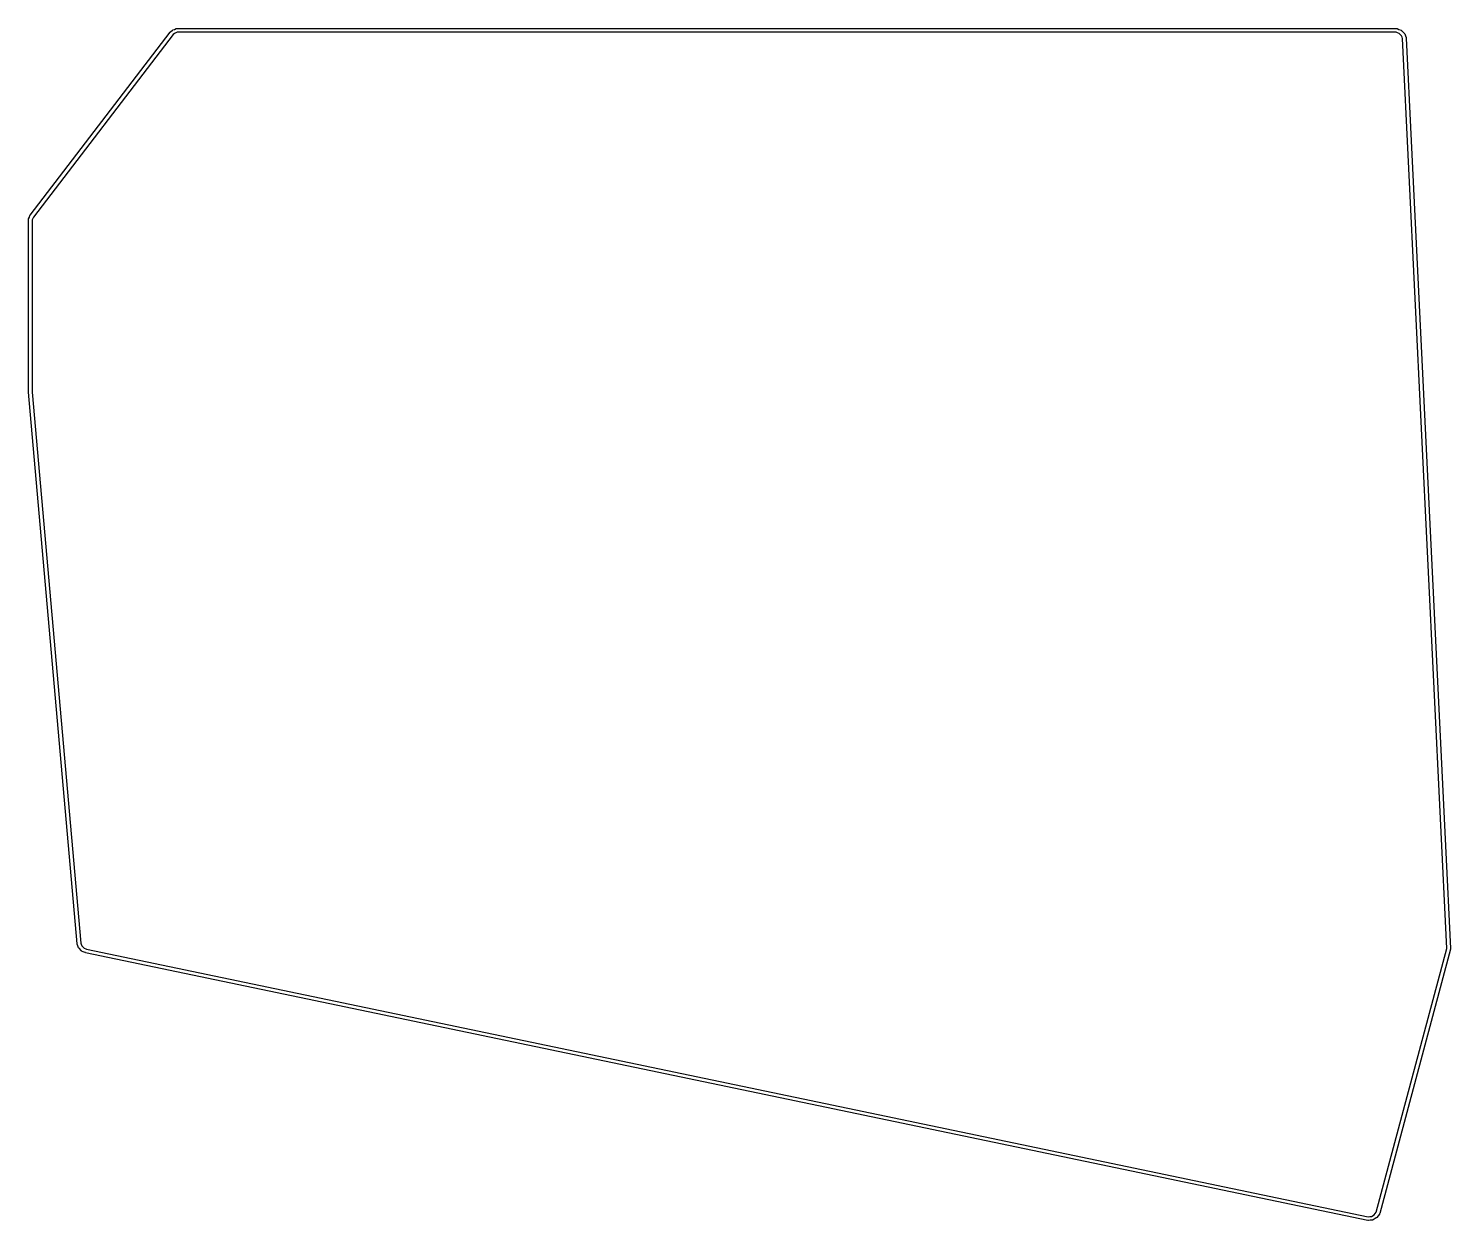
# Model space of a CAD drawing. Extents: x 51 to 201, y -153 to -27.
import ezdxf

# ---------------------------------------------------------------- set-up
doc = ezdxf.new("R2010")
doc.units = 0
doc.layers.add('BLACK', color=7, linetype='CONTINUOUS')

msp = doc.modelspace()

# ---------------------------------------------------------------- linework, layer by layer
at = {"layer": 'BLACK', "linetype": 'CONTINUOUS'}
for p, q in [((50.9614, -47.059), (65.7637, -27.7029)), ((66.0654, -27.9668), (51.295, -47.2812)), ((65.7637, -27.7029), (65.784, -27.686)), ((65.784, -27.686), (65.8007, -27.6658)), ((65.8007, -27.6658), (66.0102, -27.5048)), ((66.0102, -27.5048), (66.0341, -27.4938)), ((66.0341, -27.4938), (66.0555, -27.4786)), ((66.0555, -27.4786), (66.2058, -27.4163)), ((66.233, -27.8381), (66.0654, -27.9668)), ((66.2058, -27.4163), (66.2058, -27.4163)), ((66.2058, -27.4163), (66.2059, -27.4163)), ((66.2059, -27.4163), (66.3996, -27.3361)), ((66.3589, -27.7859), (66.233, -27.8381)), ((66.5159, -27.7209), (66.3589, -27.7859)), ((66.3589, -27.7859), (66.3589, -27.7859)), ((66.3996, -27.3361), (66.438, -27.3296)), ((66.438, -27.3296), (66.4761, -27.3209)), ((66.4761, -27.3209), (195.461, -27.3209)), ((195.422, -27.7209), (66.5159, -27.7209)), ((195.579, -27.7859), (195.422, -27.7209)), ((195.461, -27.3209), (195.499, -27.3296)), ((195.499, -27.3296), (195.538, -27.3361)), ((195.538, -27.3361), (195.732, -27.4163)), ((195.754, -27.8585), (195.579, -27.7859)), ((195.579, -27.7859), (195.579, -27.7859)), ((195.732, -27.4163), (195.732, -27.4163)), ((195.732, -27.4163), (195.732, -27.4163)), ((195.732, -27.4163), (195.944, -27.5042)), ((195.979, -28.0836), (195.754, -27.8585)), ((195.944, -27.5042), (195.976, -27.5268)), ((195.976, -27.5268), (196.009, -27.5475)), ((196.052, -28.2589), (195.979, -28.0836)), ((196.009, -27.5475), (196.29, -27.8289)), ((196.109, -28.3973), (196.052, -28.2589)), ((196.052, -28.2589), (196.052, -28.2589)), ((196.052, -28.2589), (196.052, -28.2589)), ((200.784, -124.59), (196.109, -28.3973)), ((196.29, -27.8289), (196.311, -27.8619)), ((196.311, -27.8619), (196.333, -27.8937)), ((196.333, -27.8937), (196.421, -28.1058)), ((196.421, -28.1058), (196.421, -28.1058)), ((196.421, -28.1058), (196.421, -28.1059)), ((196.421, -28.1059), (196.492, -28.2763)), ((196.492, -28.2763), (196.498, -28.3102)), ((196.498, -28.3102), (196.507, -28.3432)), ((196.507, -28.3432), (201.185, -124.602)), ((50.7751, -47.5311), (50.7837, -47.493)), ((50.7751, -65.774), (50.7751, -47.5311)), ((50.7837, -47.493), (50.7903, -47.4546)), ((50.7903, -47.4546), (50.8713, -47.2588)), ((50.8713, -47.2588), (50.8713, -47.2588)), ((50.8713, -47.2588), (50.8714, -47.2588)), ((50.8714, -47.2588), (50.9355, -47.104)), ((50.9355, -47.104), (50.9506, -47.0827)), ((50.9506, -47.0827), (50.9614, -47.059)), ((51.2409, -47.4119), (51.1751, -47.5709)), ((51.1751, -47.5709), (51.1751, -65.7652)), ((51.295, -47.2812), (51.2409, -47.4119)), ((51.2409, -47.4119), (51.2409, -47.4119)), ((51.2409, -47.4119), (51.2409, -47.4119)), ((50.777, -65.7827), (50.7751, -65.774)), ((50.7758, -65.7915), (50.777, -65.7827)), ((55.914, -124.083), (50.7758, -65.7915)), ((51.1751, -65.7652), (56.3098, -124.018)), ((55.9234, -124.112), (55.914, -124.083)), ((55.9284, -124.142), (55.9234, -124.112)), ((55.9913, -124.294), (55.9284, -124.142)), ((56.0792, -124.506), (55.9913, -124.294)), ((55.9913, -124.294), (55.9913, -124.294)), ((55.9913, -124.294), (55.9913, -124.294)), ((56.1018, -124.538), (56.0792, -124.506)), ((56.1225, -124.571), (56.1018, -124.538)), ((56.4039, -124.852), (56.1225, -124.571)), ((56.3098, -124.018), (56.3609, -124.141)), ((56.3609, -124.141), (56.3609, -124.141)), ((56.3609, -124.141), (56.4335, -124.316)), ((56.4335, -124.316), (56.6586, -124.541)), ((56.6586, -124.541), (56.8339, -124.614)), ((56.8339, -124.614), (56.8339, -124.614)), ((56.8339, -124.614), (56.8339, -124.614)), ((56.8339, -124.614), (56.9131, -124.647)), ((56.9131, -124.647), (192.487, -152.954)), ((193.315, -152.466), (200.784, -124.59)), ((201.179, -124.663), (193.691, -152.608)), ((201.18, -124.632), (201.179, -124.663)), ((201.185, -124.602), (201.18, -124.632)), ((56.4369, -124.873), (56.4039, -124.852)), ((56.4687, -124.896), (56.4369, -124.873)), ((56.6808, -124.984), (56.4687, -124.896)), ((56.7774, -125.024), (56.6808, -124.984)), ((56.6808, -124.984), (56.6808, -124.984)), ((56.6808, -124.984), (56.6808, -124.984)), ((56.7959, -125.027), (56.7774, -125.024)), ((56.813, -125.035), (56.7959, -125.027)), ((192.438, -153.353), (56.813, -125.035)), ((192.472, -153.352), (192.438, -153.353)), ((192.505, -153.355), (192.472, -153.352)), ((192.487, -152.954), (192.632, -152.935)), ((192.684, -153.332), (192.505, -153.355)), ((192.632, -152.935), (192.82, -152.91)), ((192.632, -152.935), (192.632, -152.935)), ((192.632, -152.935), (192.632, -152.935)), ((192.912, -153.302), (192.684, -153.332)), ((192.684, -153.332), (192.684, -153.332)), ((192.684, -153.332), (192.684, -153.332)), ((192.82, -152.91), (193.096, -152.751)), ((192.949, -153.288), (192.912, -153.302)), ((192.986, -153.277), (192.949, -153.288)), ((193.33, -153.078), (192.986, -153.277)), ((193.096, -152.751), (193.211, -152.601)), ((193.211, -152.601), (193.212, -152.601)), ((193.212, -152.601), (193.315, -152.466)), ((193.212, -152.601), (193.212, -152.601)), ((193.359, -153.051), (193.33, -153.078)), ((193.389, -153.026), (193.359, -153.051)), ((193.529, -152.844), (193.389, -153.026)), ((193.656, -152.678), (193.529, -152.844)), ((193.529, -152.844), (193.529, -152.844)), ((193.529, -152.844), (193.529, -152.844)), ((193.673, -152.642), (193.656, -152.678)), ((193.691, -152.608), (193.673, -152.642))]:
    msp.add_line(p, q, dxfattribs=at)

doc.saveas('drawing.dxf')
